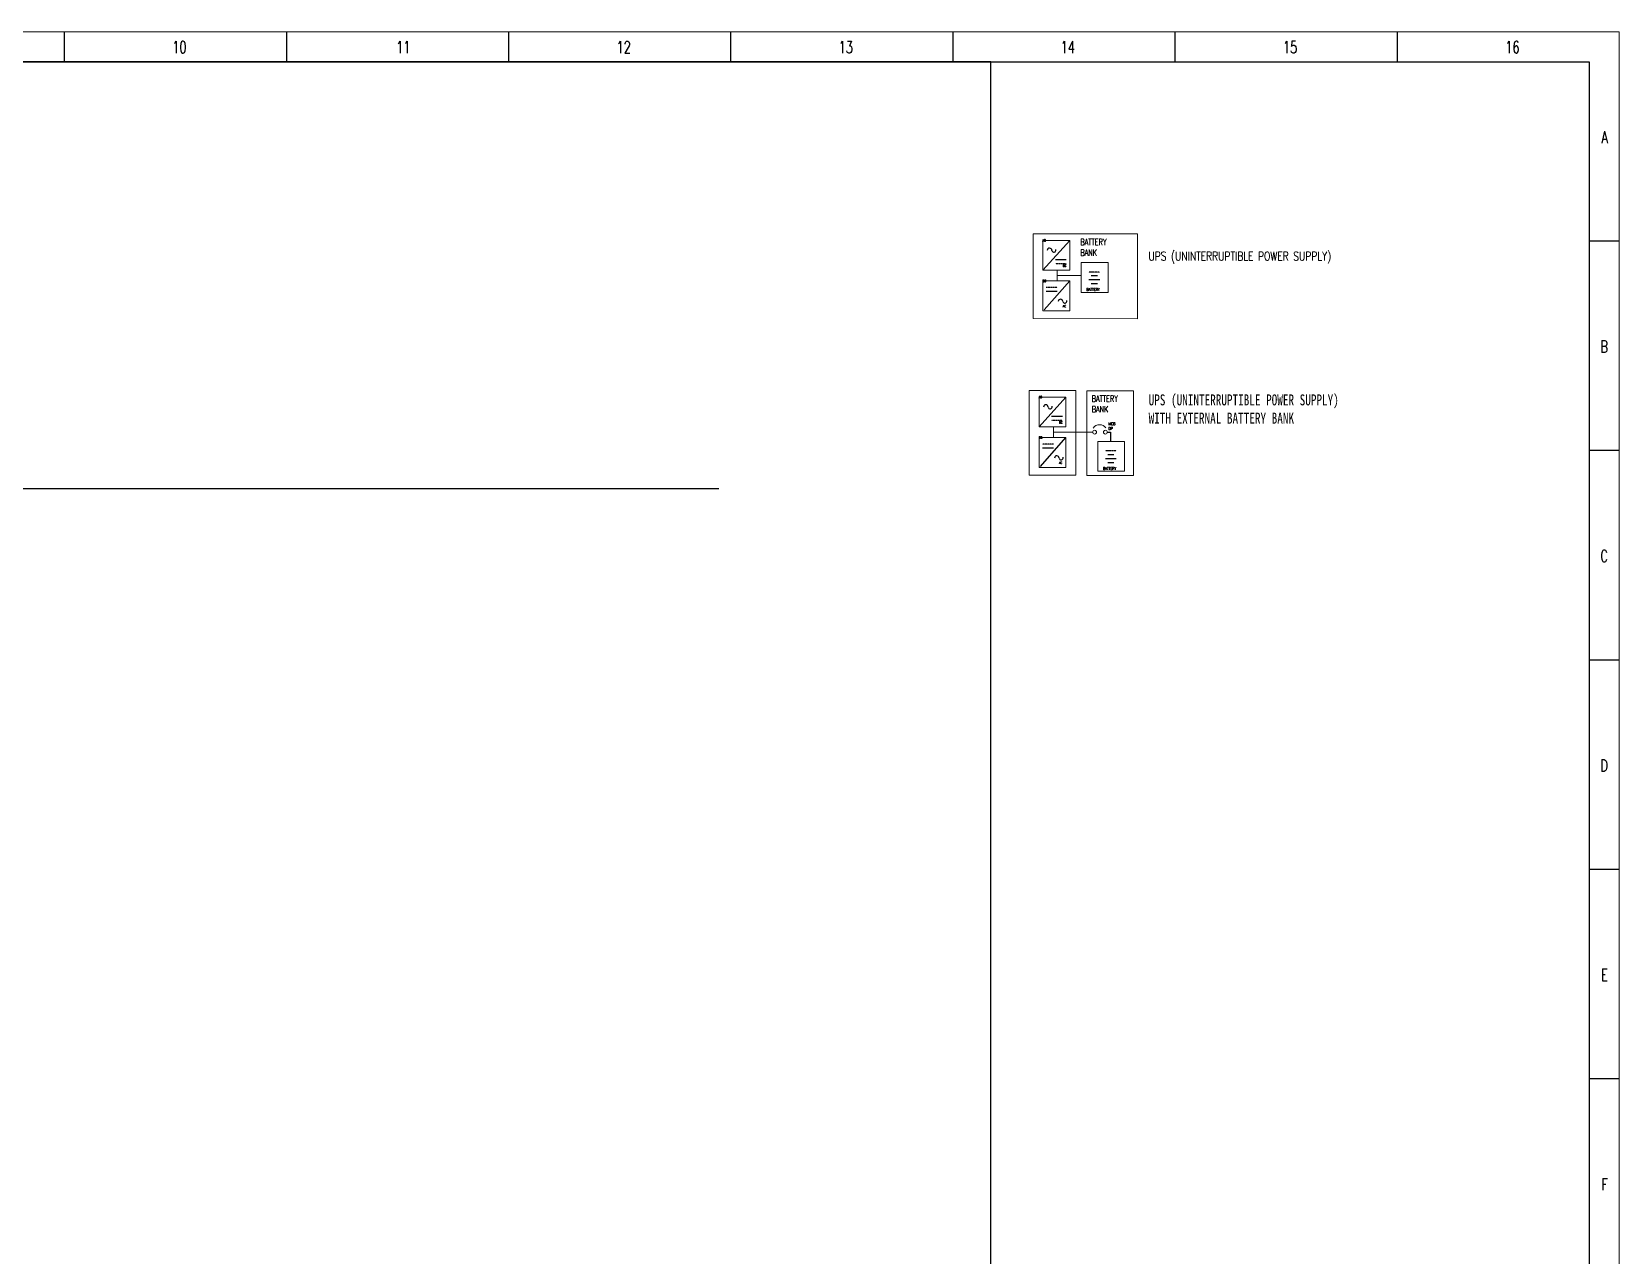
# Model space of a CAD drawing. Header units: millimetres. Extents: x 9457918 to 13593166, y 4220846 to 4815071.
# Drawn here: x 12235717 to 12611066, y 4525796 to 4815071 of the extents above; entities that cross this region are included whole.
import ezdxf

# ---------------------------------------------------------------- set-up
doc = ezdxf.new("R2010")
doc.units = ezdxf.units.MM
doc.linetypes.add('HIDDEN2', pattern=[0.1875, 0.125, -0.0625])
for name, color, linetype in [('BORDER', 7, 'Continuous'), ('FREE-TEXT', 7, 'Continuous'), ('TEG BORDER', 7, 'Continuous')]:
    doc.layers.add(name, color=color, linetype=linetype)
doc.styles.get("Standard").update_dxf_attribs({"font": 'romanc.SHX', "width": 0.75, "bigfont": 'hztxt.shx'})
doc.styles.add('TEG BORDER', font='txt_qlt.shx', dxfattribs={"width": 0.7, "bigfont": 'hztxt.shx'})

# ---------------------------------------------------------------- blocks, each defined once
blk = doc.blocks.new('TEG BORDER A2')
for p, q in [((334.12, 420), (334.12, 415)), ((371.25, 420), (371.25, 415)), ((408.37, 420), (408.37, 415)), ((445.5, 420), (445.5, 415)), ((482.62, 420), (482.62, 415)), ((519.75, 420), (519.75, 415)), ((556.87, 420), (556.87, 415)), ((594, 385), (589, 385)), ((594, 350), (589, 350)), ((594, 315), (589, 315)), ((594, 280), (589, 280)), ((594, 245), (589, 245))]:
    blk.add_line(p, q)
at = {"linetype": 'Continuous'}
blk.add_line((489, 415), (5, 415), dxfattribs=at)
at = {"color": 5, "lineweight": 15}
blk.add_lwpolyline([(0, 420), (594, 420), (594, 0), (0, 0)], close=True, dxfattribs=at)
blk.add_lwpolyline([(5, 415), (589, 415), (589, 5), (5, 5)], close=True)
at = {"layer": 'TEG BORDER'}
blk.add_line((489, 116), (489, 415), dxfattribs=at)
at = {"char_height": 2, "width": 2, "style": 'TEG BORDER'}
for s, insert, attachment_point in [('\\pi2.2204e-016;10', (352.17, 418.41), 1), ('\\pi0.3;11', (389.3, 418.41), 1), ('\\pi2.2204e-016;12', (426.42, 418.41), 1), ('\\pi2.2204e-016;13', (463.55, 418.41), 1), ('\\pi-0.033333;14', (500.67, 418.41), 1), ('\\pi2.2204e-016;15', (537.8, 418.41), 1), ('\\pi0.033333;16', (574.92, 418.41), 1), ('A', (592.09, 403.39), 3), ('B', (592.09, 368.39), 3), ('C', (592.09, 333.39), 3), ('D', (592.09, 298.39), 3), ('E', (592.09, 263.39), 3), ('F', (592.09, 228.39), 3)]:
    blk.add_mtext(s, dxfattribs=dict(at, insert=insert, attachment_point=attachment_point))

msp = doc.modelspace()

# ---------------------------------------------------------------- linework, layer by layer
at = {"linetype": 'ByBlock', "lineweight": 5}
for p, q in [((12478188, 4758680), (12478188, 4757946)), ((12478188, 4757946), (12478188, 4756693)), ((12478188, 4757427), (12483861, 4757427)), ((12478188, 4756693), (12478188, 4756175)), ((12477298, 4721642), (12477298, 4720908)), ((12477298, 4720908), (12477298, 4719656)), ((12477298, 4720390), (12486582, 4720390)), ((12477298, 4719656), (12477298, 4719138))]:
    msp.add_line(p, q, dxfattribs=at)
for points in [[(12472464, 4767285), (12497122, 4767285), (12497122, 4747169), (12472464, 4747252)], [(12474800, 4765751), (12481134, 4765751), (12481134, 4758680), (12474800, 4758680)], [(12483861, 4760530), (12490195, 4760530), (12490195, 4753459), (12483861, 4753459)], [(12474800, 4756175), (12481134, 4756175), (12481134, 4749104), (12474800, 4749104)], [(12471574, 4730248), (12482590, 4730248), (12482590, 4710214), (12471574, 4710214)], [(12485216, 4730166), (12496232, 4730166), (12496232, 4710132), (12485216, 4710132)], [(12473910, 4728713), (12480244, 4728713), (12480244, 4721642), (12473910, 4721642)], [(12473910, 4719138), (12480244, 4719138), (12480244, 4712067), (12473910, 4712067)], [(12487773, 4718215), (12494107, 4718215), (12494107, 4711144), (12487773, 4711144)]]:
    msp.add_lwpolyline(points, close=True, dxfattribs=at)
at = {"lineweight": 15}
for centre in [(12487030, 4720390), (12489567, 4720391)]:
    msp.add_circle(centre, 447, dxfattribs=at)
msp.add_arc((12488185, 4720371), 1800, 34.3376, 145.81292, dxfattribs=at)
at = {"layer": 'BORDER', "color": 0}
for p, q in [((12474800, 4758680), (12481134, 4765751)), ((12477751, 4761195), (12480327, 4761195)), ((12475084, 4749329), (12481134, 4756169)), ((12488226, 4756421), (12485650, 4756421)), ((12487674, 4757344), (12486203, 4757344)), ((12478160, 4753649), (12475584, 4753649)), ((12487674, 4755497), (12486203, 4755497)), ((12473910, 4721642), (12480244, 4728713)), ((12476861, 4724158), (12479436, 4724158)), ((12474194, 4712292), (12480244, 4719132)), ((12477270, 4716612), (12474694, 4716612)), ((12491586, 4715030), (12490115, 4715030)), ((12492139, 4714106), (12489563, 4714106)), ((12491586, 4713182), (12490115, 4713182))]:
    msp.add_line(p, q, dxfattribs=at)
at = {"layer": 'BORDER', "color": 0, "linetype": 'HIDDEN2'}
for p, q in [((12477751, 4760272), (12480327, 4760272)), ((12488226, 4758268), (12485650, 4758268)), ((12488226, 4756421), (12485650, 4756421)), ((12487674, 4757344), (12486203, 4757344)), ((12478160, 4754573), (12475584, 4754573)), ((12487674, 4755497), (12486203, 4755497)), ((12476861, 4723234), (12479436, 4723234)), ((12477270, 4717535), (12474694, 4717535)), ((12492139, 4715953), (12489563, 4715953)), ((12491586, 4715030), (12490115, 4715030)), ((12492139, 4714106), (12489563, 4714106)), ((12491586, 4713182), (12490115, 4713182))]:
    msp.add_line(p, q, dxfattribs=at)
at = {"layer": 'BORDER', "color": 0}
for centre, radius, start, end in [((12476376, 4763367), 541, 359.39776, 179.39776), ((12477384, 4763458), 477, 191.70527, 11.70527), ((12478964, 4751305), 541, 359.39776, 179.39776), ((12479972, 4751396), 477, 191.70527, 11.70527), ((12475486, 4726330), 541, 359.39776, 179.39776), ((12476494, 4726421), 477, 191.70527, 11.70527), ((12478074, 4714268), 541, 359.39776, 179.39776), ((12479082, 4714359), 477, 191.70527, 11.70527)]:
    msp.add_arc(centre, radius, start, end, dxfattribs=at)
at = {"layer": 'FREE-TEXT'}
for p, q in [((12486938, 4758268), (12486203, 4758268)), ((12490015, 4720391), (12490740, 4720391)), ((12490740, 4720391), (12490740, 4718215)), ((12490851, 4715953), (12490115, 4715953))]:
    msp.add_line(p, q, dxfattribs=at)
at = {"layer": 'FREE-TEXT', "color": 0}
msp.add_line((11813398, 4707044), (12398190, 4707044), dxfattribs=at)

# ---------------------------------------------------------------- block references
at = {"xscale": 1414.822142748791, "yscale": 1414.822142748791, "zscale": 1414.822142748791}
msp.add_blockref('TEG BORDER A2', (11770662, 4220846), dxfattribs=at)

# ---------------------------------------------------------------- texts
note = msp.add_mtext_dynamic_manual_height_columns(' ', width=3.34, gutter_width=12.5, heights=[1.83, 0], dxfattribs=dict(insert=(12474699, 4765998), char_height=1100.22, attachment_point=1))
for column, words in zip(note.columns.linked_columns, ['{\\H0.47356x;AC} ']):
    column.text = words
at = {"char_height": 1490.3, "width": 11672.96, "attachment_point": 1}
for insert in [(12483661, 4766104), (12486339, 4729067)]:
    msp.add_mtext('BATTERY\\PBANK', dxfattribs=dict(at, insert=insert))
at = {"attachment_point": 1}
for s, width, heights, insert, char_height in [('UPS (UNINTERRUPTIBLE POWER SUPPLY) ', 117577.21, [16715], (12499767, 4763068), 2099.6), ('BATTERY', 12.43, [0], (12485076, 4754450), 651.3), ('{\\fSimSun|b0|i0|c134|p2;UPS (UNINTERRUPTIBLE POWER SUPPLY) }\\P{\\fSimSun|b0|i0|c134|p2;WITH EXTERNAL BATTERY BANK\\H2.1465x; }', 117577.21, [16715], (12499791, 4729331), 2592.1), ('MCB\\PDP', 12.43, [0], (12490320, 4722687), 651.3), ('BATTERY', 12.43, [0], (12488989, 4712136), 651.3)]:
    msp.add_mtext_dynamic_manual_height_columns(s, width=width, gutter_width=12.5, heights=heights, dxfattribs=dict(at, insert=insert, char_height=char_height))
note = msp.add_mtext_dynamic_manual_height_columns(' ', width=3.34, gutter_width=12.5, heights=[1.83, 0], dxfattribs=dict(insert=(12479480, 4760018), char_height=1100.22, attachment_point=1))
for column, words in zip(note.columns.linked_columns, ['{\\H0.47356x;DC} ']):
    column.text = words
note = msp.add_mtext_dynamic_manual_height_columns(' ', width=3.34, gutter_width=12.5, heights=[1.83, 0], dxfattribs=dict(insert=(12474699, 4756422), char_height=1100.22, attachment_point=1))
for column, words in zip(note.columns.linked_columns, ['{\\H0.47356x;DC} ']):
    column.text = words
note = msp.add_mtext_dynamic_manual_height_columns(' ', width=3.34, gutter_width=12.5, heights=[1.83, 0], dxfattribs=dict(insert=(12479480, 4750442), char_height=1100.22, attachment_point=1))
for column, words in zip(note.columns.linked_columns, ['{\\H0.47356x;AC} ']):
    column.text = words
note = msp.add_mtext_dynamic_manual_height_columns(' ', width=3.34, gutter_width=12.5, heights=[1.83, 0], dxfattribs=dict(insert=(12473784, 4728960), char_height=1100.22, attachment_point=1))
for column, words in zip(note.columns.linked_columns, ['{\\H0.47356x;AC} ']):
    column.text = words
note = msp.add_mtext_dynamic_manual_height_columns(' ', width=3.34, gutter_width=12.5, heights=[1.83, 0], dxfattribs=dict(insert=(12478590, 4722980), char_height=1100.22, attachment_point=1))
for column, words in zip(note.columns.linked_columns, ['{\\H0.47356x;DC} ']):
    column.text = words
note = msp.add_mtext_dynamic_manual_height_columns(' ', width=3.34, gutter_width=12.5, heights=[1.83, 0], dxfattribs=dict(insert=(12473809, 4719385), char_height=1100.22, attachment_point=1))
for column, words in zip(note.columns.linked_columns, ['{\\H0.47356x;DC} ']):
    column.text = words
note = msp.add_mtext_dynamic_manual_height_columns(' ', width=3.34, gutter_width=12.5, heights=[1.83, 0], dxfattribs=dict(insert=(12478590, 4713405), char_height=1100.22, attachment_point=1))
for column, words in zip(note.columns.linked_columns, ['{\\H0.47356x;AC} ']):
    column.text = words

doc.saveas('drawing.dxf')
